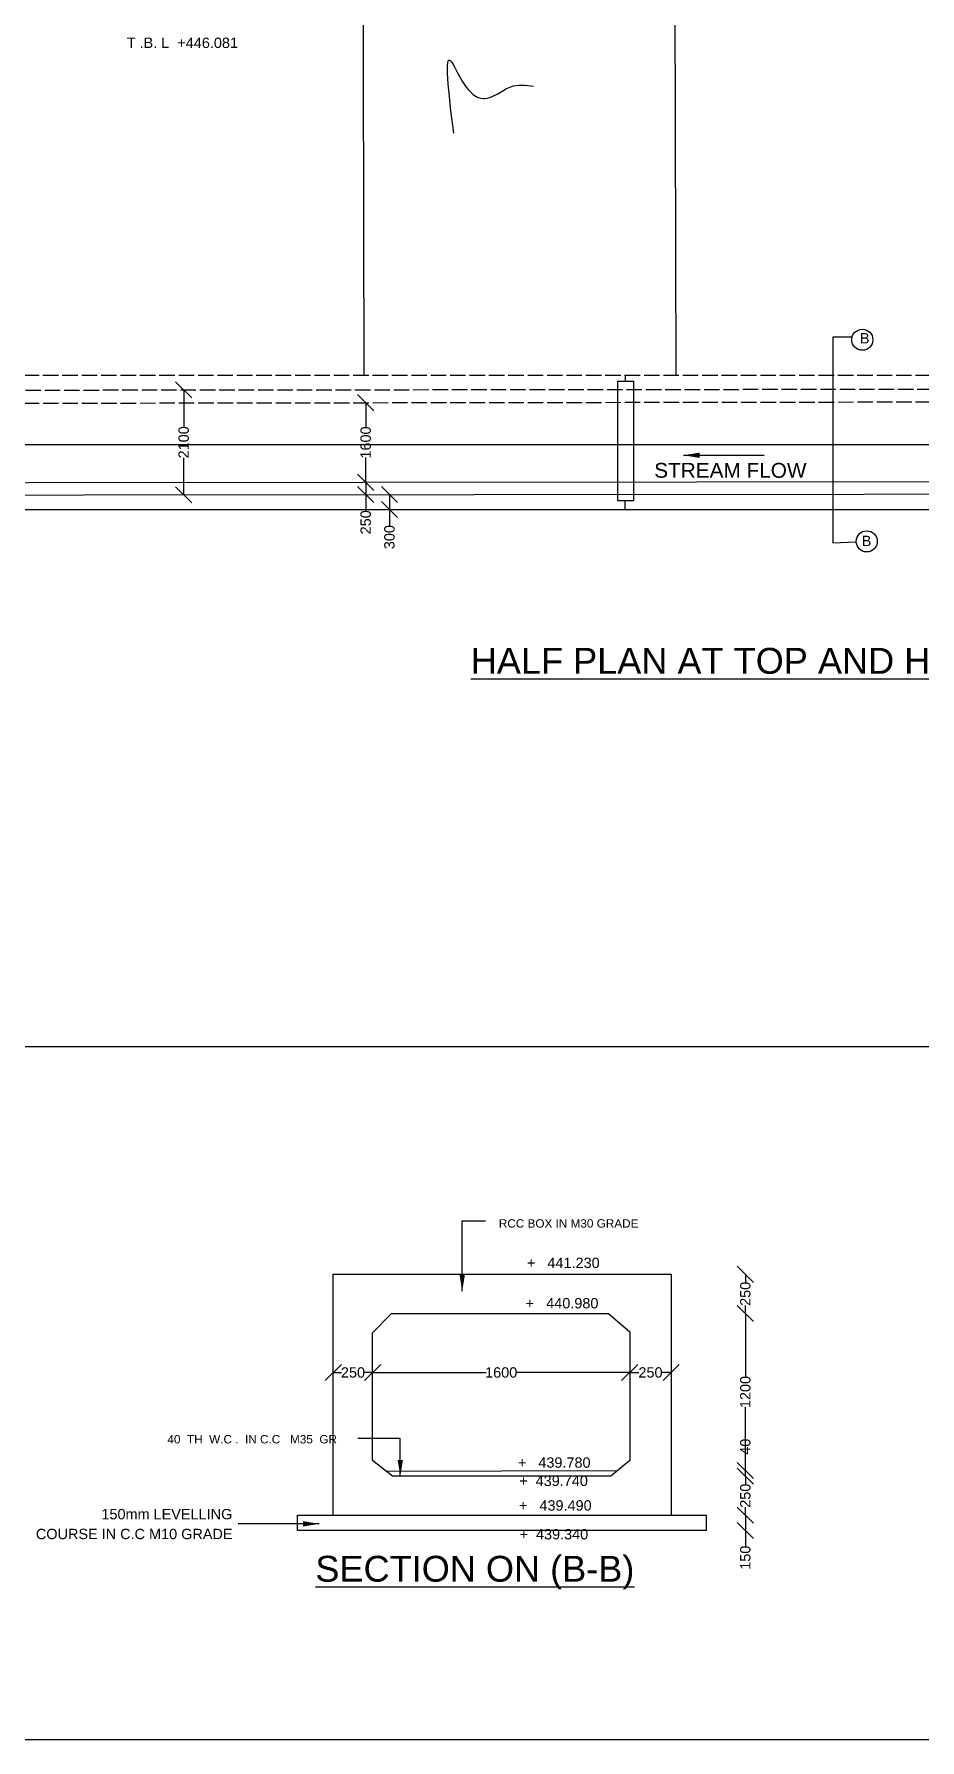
# Model space of a CAD drawing. Header units: millimetres. Extents: x 5764083 to 5772091, y 20981185 to 20985790.
# Drawn here: x 5766196 to 5767567, y 20981185 to 20983824 of the extents above; entities that cross this region are included whole.
import ezdxf

# ---------------------------------------------------------------- set-up
doc = ezdxf.new("R2010")
doc.units = ezdxf.units.MM
doc.header["$MEASUREMENT"] = 0
doc.linetypes.add('ACAD_ISO02W100', pattern=[15, 12, -3])
for name, color, linetype in [('DIMENSIONS', 7, 'Continuous'), ('DRAWING', 7, 'Continuous'), ('TEXT', 7, 'Continuous')]:
    doc.layers.add(name, color=color, linetype=linetype)
doc.styles.get("Standard").update_dxf_attribs({"font": 'arial.ttf', "height": 16})
doc.dimstyles.get("Standard").update_dxf_attribs({"dimtxt": 20, "dimasz": 25, "dimexe": 0.18, "dimexo": 0.0625, "dimgap": 0.09, "dimtad": 0, "dimdec": 0, "dimzin": 0, "dimdsep": 46, "dimtxsty": 'Standard', "dimblk": 'OBLIQUE', "dimcen": 0.09, "dimse1": 1, "dimse2": 1, "dimadec": 0, "dimazin": 0, "dimtfac": 1, "dimtdec": 0, "dimtofl": 0, "dimtmove": 0, "dimatfit": 3, "dimfxl": 1, "dimtolj": 1, "dimtzin": 0, "dimarcsym": 0})

# ---------------------------------------------------------------- blocks, each defined once
blk = doc.blocks.new('_Oblique')
at = {"color": 0, "linetype": 'ByBlock', "lineweight": -2}
blk.add_line((-0.5, -0.5), (0.5, 0.5), dxfattribs=at)
blk = doc.blocks.new('*D73')
at = {"layer": 'Defpoints', "color": 0, "transparency": 16777216}
for p in [(5766709.2, 20983253.4), (5766709.4, 20983130.2), (5766709.4, 20983130.2)]:
    blk.add_point(p, dxfattribs=at)
at = {"layer": 'DIMENSIONS', "color": 0, "lineweight": -2, "transparency": 16777216}
for p, q in [((5766709.4, 20983253.4), (5766709.4, 20983215)), ((5766709.4, 20983130.2), (5766709.4, 20983168.6))]:
    blk.add_line(p, q, dxfattribs=at)
at = {"layer": 'DIMENSIONS', "color": 0, "lineweight": -2, "transparency": 16777216, "xscale": 25, "yscale": 25, "zscale": 25}
for p, rotation in [((5766709.4, 20983253.4), 90), ((5766709.4, 20983130.2), 270)]:
    blk.add_blockref('_Oblique', p, dxfattribs=dict(at, rotation=rotation))
at = {"layer": 'DIMENSIONS', "color": 0, "transparency": 16777216, "insert": (5766709.4, 20983191.8), "char_height": 16, "attachment_point": 5, "rotation": 90}
blk.add_mtext('\\A1;1600', dxfattribs=at)
blk = doc.blocks.new('*D74')
at = {"layer": 'Defpoints', "color": 0, "transparency": 16777216}
for p in [(5766709.4, 20983130.2), (5766709.4, 20983111.3), (5766709.4, 20983111.3)]:
    blk.add_point(p, dxfattribs=at)
at = {"layer": 'DIMENSIONS', "color": 0, "lineweight": -2, "transparency": 16777216}
for p, q in [((5766709.4, 20983130.2), (5766709.4, 20983111.3)), ((5766709.4, 20983111.3), (5766709.4, 20983086.3))]:
    blk.add_line(p, q, dxfattribs=at)
at = {"layer": 'DIMENSIONS', "color": 0, "lineweight": -2, "transparency": 16777216, "xscale": 25, "yscale": 25, "zscale": 25}
for p, rotation in [((5766709.4, 20983130.2), 90), ((5766709.4, 20983111.3), 270)]:
    blk.add_blockref('_Oblique', p, dxfattribs=dict(at, rotation=rotation))
at = {"layer": 'DIMENSIONS', "color": 0, "transparency": 16777216, "insert": (5766709.4, 20983068.4), "char_height": 16, "attachment_point": 5, "rotation": 90}
blk.add_mtext('\\A1;250', dxfattribs=at)
blk = doc.blocks.new('*D75')
at = {"layer": 'Defpoints', "color": 0, "transparency": 16777216}
for p in [(5766746.1, 20983111.3), (5766746.1, 20983088.1), (5766746.1, 20983088.1)]:
    blk.add_point(p, dxfattribs=at)
at = {"layer": 'DIMENSIONS', "color": 0, "lineweight": -2, "transparency": 16777216}
for p, q in [((5766746.1, 20983111.3), (5766746.1, 20983088.1)), ((5766746.1, 20983088.1), (5766746.1, 20983063.1))]:
    blk.add_line(p, q, dxfattribs=at)
at = {"layer": 'DIMENSIONS', "color": 0, "lineweight": -2, "transparency": 16777216, "xscale": 25, "yscale": 25, "zscale": 25}
for p, rotation in [((5766746.1, 20983111.3), 90), ((5766746.1, 20983088.1), 270)]:
    blk.add_blockref('_Oblique', p, dxfattribs=dict(at, rotation=rotation))
at = {"layer": 'DIMENSIONS', "color": 0, "transparency": 16777216, "insert": (5766746.1, 20983045.4), "char_height": 16, "attachment_point": 5, "rotation": 90}
blk.add_mtext('\\A1;300', dxfattribs=at)
blk = doc.blocks.new('*D76')
at = {"layer": 'Defpoints', "color": 0, "transparency": 16777216}
for p in [(5766428.6, 20983273.2), (5766427.8, 20983111), (5766428.8, 20983111)]:
    blk.add_point(p, dxfattribs=at)
at = {"layer": 'DIMENSIONS', "color": 0, "lineweight": -2, "transparency": 16777216}
for p, q in [((5766427.8, 20983273.2), (5766427.8, 20983216.2)), ((5766427.8, 20983111), (5766427.8, 20983168))]:
    blk.add_line(p, q, dxfattribs=at)
at = {"layer": 'DIMENSIONS', "color": 0, "lineweight": -2, "transparency": 16777216, "xscale": 25, "yscale": 25, "zscale": 25}
for p, rotation in [((5766427.8, 20983273.2), 90), ((5766427.8, 20983111), 270)]:
    blk.add_blockref('_Oblique', p, dxfattribs=dict(at, rotation=rotation))
at = {"layer": 'DIMENSIONS', "color": 0, "transparency": 16777216, "insert": (5766427.8, 20983192.1), "char_height": 16, "attachment_point": 5, "rotation": 90}
blk.add_mtext('\\A1;2100', dxfattribs=at)
blk = doc.blocks.new('*D91')
at = {"layer": 'Defpoints', "color": 0, "transparency": 16777216}
for p in [(5767182.1, 20981905.1), (5767084.9, 20981844.4), (5767296.8, 20981844.4)]:
    blk.add_point(p, dxfattribs=at)
at = {"layer": 'DIMENSIONS', "color": 0, "lineweight": -2, "transparency": 16777216}
for p, q in [((5767296.8, 20981905.1), (5767296.8, 20981892.7)), ((5767296.8, 20981844.4), (5767296.8, 20981856.9))]:
    blk.add_line(p, q, dxfattribs=at)
at = {"layer": 'DIMENSIONS', "color": 0, "lineweight": -2, "transparency": 16777216, "xscale": 25, "yscale": 25, "zscale": 25}
for p, rotation in [((5767296.8, 20981905.1), 90), ((5767296.8, 20981844.4), 270)]:
    blk.add_blockref('_Oblique', p, dxfattribs=dict(at, rotation=rotation))
at = {"layer": 'DIMENSIONS', "color": 0, "transparency": 16777216, "insert": (5767296.8, 20981874.8), "char_height": 16, "attachment_point": 5, "rotation": 90}
blk.add_mtext('\\A1;250', dxfattribs=at)
blk = doc.blocks.new('*D92')
at = {"layer": 'Defpoints', "color": 0, "transparency": 16777216}
for p in [(5767084.9, 20981844.4), (5767099.1, 20981601.4), (5767296.8, 20981601.4)]:
    blk.add_point(p, dxfattribs=at)
at = {"layer": 'DIMENSIONS', "color": 0, "lineweight": -2, "transparency": 16777216}
for p, q in [((5767296.8, 20981844.4), (5767296.8, 20981746.1)), ((5767296.8, 20981601.4), (5767296.8, 20981699.7))]:
    blk.add_line(p, q, dxfattribs=at)
at = {"layer": 'DIMENSIONS', "color": 0, "lineweight": -2, "transparency": 16777216, "xscale": 25, "yscale": 25, "zscale": 25}
for p, rotation in [((5767296.8, 20981844.4), 90), ((5767296.8, 20981601.4), 270)]:
    blk.add_blockref('_Oblique', p, dxfattribs=dict(at, rotation=rotation))
at = {"layer": 'DIMENSIONS', "color": 0, "transparency": 16777216, "insert": (5767296.8, 20981722.9), "char_height": 16, "attachment_point": 5, "rotation": 90}
blk.add_mtext('\\A1;1200', dxfattribs=at)
blk = doc.blocks.new('*D93')
at = {"layer": 'Defpoints', "color": 0, "transparency": 16777216}
for p in [(5767099.1, 20981601.4), (5767088.8, 20981592.7), (5767296.8, 20981592.7)]:
    blk.add_point(p, dxfattribs=at)
at = {"layer": 'DIMENSIONS', "color": 0, "lineweight": -2, "transparency": 16777216}
for p, q in [((5767296.8, 20981601.4), (5767296.8, 20981626.4)), ((5767296.8, 20981592.7), (5767296.8, 20981601.4))]:
    blk.add_line(p, q, dxfattribs=at)
at = {"layer": 'DIMENSIONS', "color": 0, "lineweight": -2, "transparency": 16777216, "xscale": 25, "yscale": 25, "zscale": 25}
for p, rotation in [((5767296.8, 20981601.4), 90), ((5767296.8, 20981592.7), 270)]:
    blk.add_blockref('_Oblique', p, dxfattribs=dict(at, rotation=rotation))
at = {"layer": 'DIMENSIONS', "color": 0, "transparency": 16777216, "insert": (5767296.8, 20981638.3), "char_height": 16, "attachment_point": 5, "rotation": 90}
blk.add_mtext('\\A1;40', dxfattribs=at)
blk = doc.blocks.new('*D94')
at = {"layer": 'Defpoints', "color": 0, "transparency": 16777216}
for p in [(5767088.8, 20981592.7), (5767088.8, 20981532.3), (5767296.8, 20981532.3)]:
    blk.add_point(p, dxfattribs=at)
at = {"layer": 'DIMENSIONS', "color": 0, "lineweight": -2, "transparency": 16777216}
for p, q in [((5767296.8, 20981592.7), (5767296.8, 20981580.4)), ((5767296.8, 20981532.3), (5767296.8, 20981544.6))]:
    blk.add_line(p, q, dxfattribs=at)
at = {"layer": 'DIMENSIONS', "color": 0, "lineweight": -2, "transparency": 16777216, "xscale": 25, "yscale": 25, "zscale": 25}
for p, rotation in [((5767296.8, 20981592.7), 90), ((5767296.8, 20981532.3), 270)]:
    blk.add_blockref('_Oblique', p, dxfattribs=dict(at, rotation=rotation))
at = {"layer": 'DIMENSIONS', "color": 0, "transparency": 16777216, "insert": (5767296.8, 20981562.5), "char_height": 16, "attachment_point": 5, "rotation": 90}
blk.add_mtext('\\A1;250', dxfattribs=at)
blk = doc.blocks.new('*D95')
at = {"layer": 'Defpoints', "color": 0, "transparency": 16777216}
for p in [(5767216.8, 20981532.3), (5767216.8, 20981508.6), (5767296.8, 20981508.6)]:
    blk.add_point(p, dxfattribs=at)
at = {"layer": 'DIMENSIONS', "color": 0, "lineweight": -2, "transparency": 16777216}
for p, q in [((5767296.8, 20981532.3), (5767296.8, 20981508.6)), ((5767296.8, 20981508.6), (5767296.8, 20981483.6))]:
    blk.add_line(p, q, dxfattribs=at)
at = {"layer": 'DIMENSIONS', "color": 0, "lineweight": -2, "transparency": 16777216, "xscale": 25, "yscale": 25, "zscale": 25}
for p, rotation in [((5767296.8, 20981532.3), 90), ((5767296.8, 20981508.6), 270)]:
    blk.add_blockref('_Oblique', p, dxfattribs=dict(at, rotation=rotation))
at = {"layer": 'DIMENSIONS', "color": 0, "transparency": 16777216, "insert": (5767296.8, 20981466.6), "char_height": 16, "attachment_point": 5, "rotation": 90}
blk.add_mtext('\\A1;150', dxfattribs=at)
blk = doc.blocks.new('*D96')
at = {"layer": 'Defpoints', "color": 0, "transparency": 16777216}
for p in [(5766659.2, 20981753.1), (5766720.1, 20981753.1), (5766720.1, 20981753.1)]:
    blk.add_point(p, dxfattribs=at)
at = {"layer": 'DIMENSIONS', "color": 0, "lineweight": -2, "transparency": 16777216}
for p, q in [((5766659.2, 20981753.1), (5766671.8, 20981753.1)), ((5766720.1, 20981753.1), (5766707.5, 20981753.1))]:
    blk.add_line(p, q, dxfattribs=at)
at = {"layer": 'DIMENSIONS', "color": 0, "lineweight": -2, "transparency": 16777216, "xscale": 25, "yscale": 25, "zscale": 25, "rotation": 180}
blk.add_blockref('_Oblique', (5766659.2, 20981753.1), dxfattribs=at)
at = {"layer": 'DIMENSIONS', "color": 0, "lineweight": -2, "transparency": 16777216, "xscale": 25, "yscale": 25, "zscale": 25}
blk.add_blockref('_Oblique', (5766720.1, 20981753.1), dxfattribs=at)
at = {"layer": 'DIMENSIONS', "color": 0, "transparency": 16777216, "insert": (5766689.7, 20981753.1), "char_height": 16, "attachment_point": 5}
blk.add_mtext('\\A1;250', dxfattribs=at)
blk = doc.blocks.new('*D97')
at = {"layer": 'Defpoints', "color": 0, "transparency": 16777216}
for p in [(5766720.1, 20981753.1), (5767117.8, 20981762.4), (5767117.8, 20981753.1)]:
    blk.add_point(p, dxfattribs=at)
at = {"layer": 'DIMENSIONS', "color": 0, "lineweight": -2, "transparency": 16777216}
for p, q in [((5766720.1, 20981753.1), (5766895.8, 20981753.1)), ((5767117.8, 20981753.1), (5766942.2, 20981753.1))]:
    blk.add_line(p, q, dxfattribs=at)
at = {"layer": 'DIMENSIONS', "color": 0, "lineweight": -2, "transparency": 16777216, "xscale": 25, "yscale": 25, "zscale": 25, "rotation": 180}
blk.add_blockref('_Oblique', (5766720.1, 20981753.1), dxfattribs=at)
at = {"layer": 'DIMENSIONS', "color": 0, "lineweight": -2, "transparency": 16777216, "xscale": 25, "yscale": 25, "zscale": 25}
blk.add_blockref('_Oblique', (5767117.8, 20981753.1), dxfattribs=at)
at = {"layer": 'DIMENSIONS', "color": 0, "transparency": 16777216, "insert": (5766919, 20981753.1), "char_height": 16, "attachment_point": 5}
blk.add_mtext('\\A1;1600', dxfattribs=at)
blk = doc.blocks.new('*D98')
at = {"layer": 'Defpoints', "color": 0, "transparency": 16777216}
for p in [(5767117.8, 20981753.1), (5767182.1, 20981753.1), (5767182.1, 20981753.1)]:
    blk.add_point(p, dxfattribs=at)
at = {"layer": 'DIMENSIONS', "color": 0, "lineweight": -2, "transparency": 16777216}
for p, q in [((5767117.8, 20981753.1), (5767132.1, 20981753.1)), ((5767182.1, 20981753.1), (5767167.8, 20981753.1))]:
    blk.add_line(p, q, dxfattribs=at)
at = {"layer": 'DIMENSIONS', "color": 0, "lineweight": -2, "transparency": 16777216, "xscale": 25, "yscale": 25, "zscale": 25, "rotation": 180}
blk.add_blockref('_Oblique', (5767117.8, 20981753.1), dxfattribs=at)
at = {"layer": 'DIMENSIONS', "color": 0, "lineweight": -2, "transparency": 16777216, "xscale": 25, "yscale": 25, "zscale": 25}
blk.add_blockref('_Oblique', (5767182.1, 20981753.1), dxfattribs=at)
at = {"layer": 'DIMENSIONS', "color": 0, "transparency": 16777216, "insert": (5767150, 20981753.1), "char_height": 16, "attachment_point": 5}
blk.add_mtext('\\A1;250', dxfattribs=at)

msp = doc.modelspace()

# ---------------------------------------------------------------- linework, layer by layer
at = {"layer": 'DRAWING', "color": 0}
for points in [[(5766706.9, 20983295.8), (5766704.7, 20984259.2)], [(5767189.5, 20983295.8), (5767187.4, 20984259.2)], [(5764251.4, 20984254.9), (5764251.4, 20983884.7), (5764216.8, 20983862.5), (5764288.6, 20983862.5), (5764253.7, 20983839), (5764253.7, 20982566.5), (5764217.1, 20982554.2), (5764285.9, 20982554.2), (5764252.3, 20982531.1), (5764252.3, 20982257.2), (5770663.1, 20982257.2)], [(5764168.3, 20983271.7), (5764168.3, 20983188.8), (5770716.1, 20983188.8), (5770716.1, 20983270.9)], [(5765670.2, 20983165.7), (5764965.6, 20982928.8), (5764965.6, 20982587.7), (5765098.8, 20982587.7), (5765098.8, 20982836.5), (5765482.7, 20982964.3), (5765680.3, 20982990.7), (5765819.2, 20982990.7), (5765819.2, 20983088.1), (5769127.6, 20983088.1)], [(5765670.2, 20983129.2), (5769289.5, 20983132.8)], [(5765670.2, 20983110.3), (5769289.4, 20983113.5)], [(5766658.3, 20981905.1), (5767182.1, 20981905.1), (5767182.1, 20981532.3), (5767236, 20981532.3), (5767236, 20981508.6), (5766603.7, 20981508.6), (5766603.7, 20981532.3), (5766659.2, 20981532.3), (5766659.2, 20981905.1)], [(5766749.2, 20981844.4), (5767084.9, 20981844.4), (5767117.8, 20981816.1), (5767117.8, 20981617.2), (5767088.8, 20981592.7), (5766750.7, 20981592.7), (5766720.1, 20981617.2), (5766720.1, 20981814.5), (5766749.2, 20981844.4)], [(5766740.7, 20981600.7), (5767099.1, 20981601.4)], [(5766659.2, 20981532.3), (5767182.1, 20981532.3)]]:
    msp.add_lwpolyline(points, dxfattribs=at)
at = {"layer": 'DRAWING', "color": 0, "linetype": 'ACAD_ISO02W100', "ltscale": 2}
for points in [[(5764965.3, 20983453.9), (5764965.3, 20983763.4), (5765099.5, 20983763.4), (5765099.5, 20983547.5), (5765487, 20983419), (5765675.4, 20983392.6), (5765820, 20983392.6), (5765820, 20983295.8), (5769127.6, 20983295.8)], [(5765670.2, 20983251.9), (5769228.2, 20983257.1)], [(5765672.8, 20983272.4), (5769228.2, 20983276.1)]]:
    msp.add_lwpolyline(points, dxfattribs=at)
at = {"layer": 'TEXT', "color": 0}
for points in [[(5772091.2, 20981184.8), (5764083.4, 20981184.8), (5764083.4, 20985789.9), (5772091.2, 20985789.9)], [(5767099.3, 20983286.7), (5767123.6, 20983286.7), (5767123.6, 20983101.4), (5767099.3, 20983101.4)]]:
    msp.add_lwpolyline(points, close=True, dxfattribs=at)
for points in [[(5767461.9, 20983354.7), (5767431.9, 20983354.7), (5767431.9, 20983036.8), (5767468.4, 20983038.3)], [(5767111.5, 20983286.7), (5767111.5, 20983295.8)], [(5767110.7, 20983088.1), (5767110.7, 20983101.4)]]:
    msp.add_lwpolyline(points, dxfattribs=at)
for centre in [(5767477.7, 20983350.8), (5767484.6, 20983038.9)]:
    msp.add_circle(centre, 16.3, dxfattribs=at)
msp.add_spline([(5766845.5, 20983670.2), (5766841.6, 20983781.5), (5766887.7, 20983724.4), (5766913.6, 20983731.2), (5766934.1, 20983742.2), (5766969.2, 20983743.2)], degree=3, dxfattribs=at)

# ---------------------------------------------------------------- texts
for s, height, p in [('T .B. L  +446.081', 16, (5766339.7, 20983802.2)), ('B', 16, (5767474.1, 20983345.1)), ('STREAM FLOW', 23, (5767155.8, 20983137.3)), ('B', 16, (5767476.8, 20983031.6)), ('%%UHALF PLAN AT TOP AND HALF  PLAN AT BOTTOM', 40, (5766871.9, 20982834.1)), ('RCC BOX IN M30 GRADE', 13, (5766915.4, 20981977.2)), ('+   441.230', 16, (5766958.9, 20981914.8)), ('+   440.980', 16, (5766957, 20981852.3)), ('40  TH  W.C .  IN C.C   M35  GR', 13, (5766402.6, 20981643.4)), ('+   439.780', 16, (5766944.8, 20981605.8)), ('+  439.740', 16, (5766946.9, 20981577.5)), ('150mm LEVELLING', 16, (5766300.5, 20981526)), ('+   439.490', 16, (5766946.5, 20981539.5)), ('COURSE IN C.C M10 GRADE', 16, (5766199.1, 20981495.3)), ('+  439.340', 16, (5766947.4, 20981494.9)), ('%%USECTION ON (B-B)', 40, (5766631.5, 20981429.5))]:
    msp.add_text(s, height=height, dxfattribs=at).set_placement(p)

# ---------------------------------------------------------------- dimensions: what is measured, and where the dimension line sits
at = {"layer": 'DIMENSIONS', "color": 0}
for base, p1, p2, text, picture, middle in [((5766427.8, 20983111), (5766428.6, 20983273.2), (5766428.8, 20983111), '2100', '*D76', (5766427.8, 20983192.1)), ((5766709.4, 20983130.2), (5766709.2, 20983253.4), (5766709.4, 20983130.2), '1600', '*D73', (5766709.4, 20983191.8)), ((5766709.4, 20983111.3), (5766709.4, 20983130.2), (5766709.4, 20983111.3), '250', '*D74', (5766709.4, 20983068.4)), ((5766746.1, 20983088.1), (5766746.1, 20983111.3), (5766746.1, 20983088.1), '300', '*D75', (5766746.1, 20983045.4)), ((5767296.8, 20981844.4), (5767182.1, 20981905.1), (5767084.9, 20981844.4), '250', '*D91', (5767296.8, 20981874.8)), ((5767296.8, 20981601.4), (5767084.9, 20981844.4), (5767099.1, 20981601.4), '1200', '*D92', (5767296.8, 20981722.9)), ((5767296.8, 20981532.3), (5767088.8, 20981592.7), (5767088.8, 20981532.3), '250', '*D94', (5767296.8, 20981562.5)), ((5767296.8, 20981508.6), (5767216.8, 20981532.3), (5767216.8, 20981508.6), '150', '*D95', (5767296.8, 20981466.6))]:
    dim = msp.add_linear_dim(base=base, p1=p1, p2=p2, angle=90, text=text, dimstyle='Standard', dxfattribs=at)
    dim.commit()
    dim.dimension.update_dxf_attribs({"geometry": picture, "text_midpoint": middle})
for base, p1, p2, text, picture, middle in [((5766720.1, 20981753.1), (5766659.2, 20981753.1), (5766720.1, 20981753.1), '250', '*D96', (5766689.7, 20981753.1)), ((5767117.8, 20981753.1), (5766720.1, 20981753.1), (5767117.8, 20981762.4), '1600', '*D97', (5766919, 20981753.1)), ((5767182.1, 20981753.1), (5767117.8, 20981753.1), (5767182.1, 20981753.1), '250', '*D98', (5767150, 20981753.1))]:
    dim = msp.add_linear_dim(base=base, p1=p1, p2=p2, text=text, dimstyle='Standard', dxfattribs=at)
    dim.commit()
    dim.dimension.update_dxf_attribs({"geometry": picture, "text_midpoint": middle})
dim = msp.add_linear_dim(base=(5767296.8, 20981592.7), p1=(5767099.1, 20981601.4), p2=(5767088.8, 20981592.7), angle=90, text='40', dimstyle='Standard', dxfattribs=at)
dim.commit()
dim.dimension.update_dxf_attribs({"geometry": '*D93', "text_midpoint": (5767296.8, 20981638.3), "dimtype": 160})

# ---------------------------------------------------------------- leaders
for points in [[(5767201.1, 20983172.1), (5767325.9, 20983172.1)], [(5766858.7, 20981878.9), (5766858.7, 20981987.8), (5766894.6, 20981987.8)], [(5766762.9, 20981592.7), (5766762.9, 20981651.2), (5766697.1, 20981651.2)], [(5766637.5, 20981519), (5766512.2, 20981519)]]:
    msp.add_leader(points, dimstyle='Standard', override={"dimgap": 0.09, "dimtad": 0}, dxfattribs=at)

doc.saveas('drawing.dxf')
